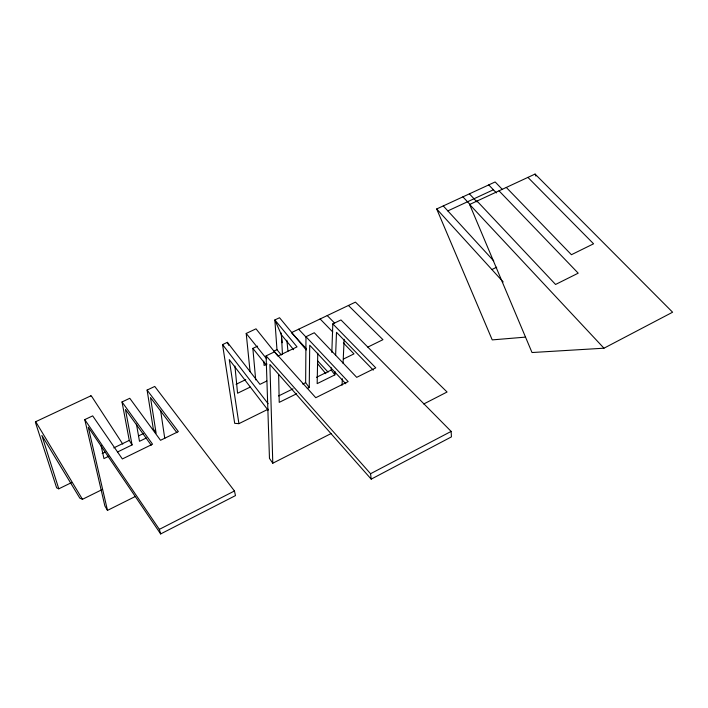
<?xml version="1.0" encoding="UTF-8"?>
<svg xmlns="http://www.w3.org/2000/svg" width="708" height="708" viewBox="0 0 708 708"><rect width="100%" height="100%" fill="white"/><g stroke="black" fill="none" stroke-linecap="round" stroke-linejoin="round"><path stroke-width="1.06" d="M307.299 388.497L309.237 387.541L305.644 382.639L305.989 336.734L314.281 332.76L356.708 377.346L375.78 367.859L332.804 323.866L340.982 319.945L451.146 431.402L451.43 436.88L371.204 479.139L269.898 364.434L272.792 463.218L331.264 433.464M309.237 387.541L309.723 345.221L345.814 383.78M317.768 353.186L317.166 383.63L334.875 374.877L334.999 371.603M334.875 374.877L331.238 370.045L331.309 367.85M331.831 352.46L332.804 323.866M335.619 355.23L336.495 332.3L373.275 370.116M342.044 385.24L342.345 378.683M343.044 363.363L344.15 339.3M603.977 348.203L672.6 312.219L535.08 174.062L469.634 204.488L532.018 352.531L603.977 348.203L469.634 204.488M371.204 479.139L370.576 473.723L451.146 431.402M423.747 403.985L447.067 392.011L355.434 302.13L291.404 332.663L306.396 348.779M135.166 496.556L107.483 510.388L88.279 427.19L160.654 533.938L235.472 495.6L234.454 490.98L154.751 386.444L147.096 390.073L153.273 428.756L156.114 433.225L150.503 397.551L176.885 432.668M160.654 533.938L159.353 529.363L234.454 490.98M71.632 482.555L58.791 488.821L41.869 435.438L79.818 498.131L82.464 499.308L102.032 489.644M296.643 393.754L279.218 402.365L278.651 374.727M266.792 381.019L259.951 384.347L227.374 342.327L222.56 344.601L234.693 423.34L238.906 423.658L268.208 409.18M343.451 359.053L353.982 353.885L343.371 342.938M367.815 347.097L382.948 339.672L348.424 305.467M278.571 395.958L293.068 388.825M302.741 384.063L305.644 382.639M316.503 377.302L331.238 370.045M102.156 453.536L105.058 452.12M113.776 447.899L129.263 440.394L122.015 401.958L129.768 398.285L160.53 440.296L178.363 431.588L147.096 390.073M138.635 435.854L143.512 433.491M250.234 387.081L237.569 393.232L234.923 366.036M491.892 269.544L496.706 267.208M108.784 456.235L103.943 458.589L101.111 445.81M117.519 451.987L132.06 444.916L125.458 409.481L151.22 445.199M146.344 437.978L139.494 441.305L136.44 424.083M236.074 384.302L245.791 379.603M267.013 364.045L264.102 365.452L263.739 361.133M274.067 351.071L276.97 349.672L274.854 319.936L279.536 317.733L306.219 349.973M272.792 463.218L269.465 458.386L266.102 355.876L274.571 351.814L315.768 397.71L348.159 381.603L305.989 336.734M255.694 379.886L252.853 348.389L257.588 346.132M107.483 510.388L104.864 505.919L84.774 419.614L92.677 415.87L122.342 458.952L152.556 444.199L122.015 401.958M250.092 371.78L246.207 333.45L256.004 328.831L277.908 356.089L297.024 346.885L274.854 319.936L281.412 334.787L293.625 349.699M35.506 421.782L90.916 395.807M525.15 337.15L492.228 339.893L436.686 208.966L495.149 181.956L502.016 189.08M447.837 210.904L493.387 189.771M58.791 488.821L56.64 487.865L35.648 423.057A5.106 0.584 64.5 0 1 36.621 423.207L82.464 499.308M527.92 177.389L593.578 243.8L571.427 254.712L506.291 187.443M327.246 315.573L334.61 323.096M320.131 318.963L332.769 331.999M499.016 190.824L578.206 273.173L555.568 284.466L477.024 201.054M488.741 184.921L496.405 192.912M469.395 193.859L476.997 201.939M298.634 329.22L305.847 336.902M462.899 196.859L470.484 204.966M317.626 360.868L328.123 372.151M443.27 205.922L493.741 260.942M436.686 208.966L503.202 281.961M266.102 355.876L370.576 473.723M317.45 363.549L325.875 373.727M276.97 349.672L281.324 355.018M246.207 333.45L266.589 358.788M252.853 348.389L266.571 365.487M222.56 344.601L268.128 403.737M268.102 410.233L229.277 359.62L238.906 423.658M84.774 419.614L159.353 529.363M122.767 444.111L92.155 397.144A5.036 0.788 64.6 0 0 90.766 395.958M129.263 440.394L132.06 444.916M227.374 342.327L228.711 345.327M535.08 174.062L535.921 176.097M160.574 410.233L164.778 438.517M281.138 332.946L282.173 342.734M286.864 340.221L287.97 351.159M281.412 334.787L282.457 354.363"/></g></svg>
